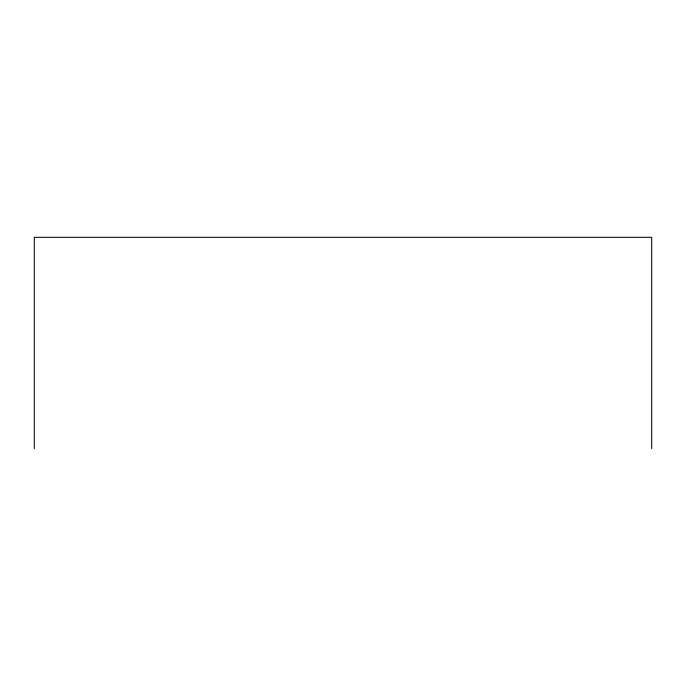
<?xml version="1.0" encoding="UTF-8"?>
<svg xmlns="http://www.w3.org/2000/svg" width="686" height="686" viewBox="0 0 686 686"><rect width="100%" height="100%" fill="white"/><g stroke="black" fill="none" stroke-linecap="round" stroke-linejoin="round"><path stroke-width="1.03" d="M651.7 448.678L651.7 237.322L34.3 237.322L34.3 448.678"/></g></svg>
